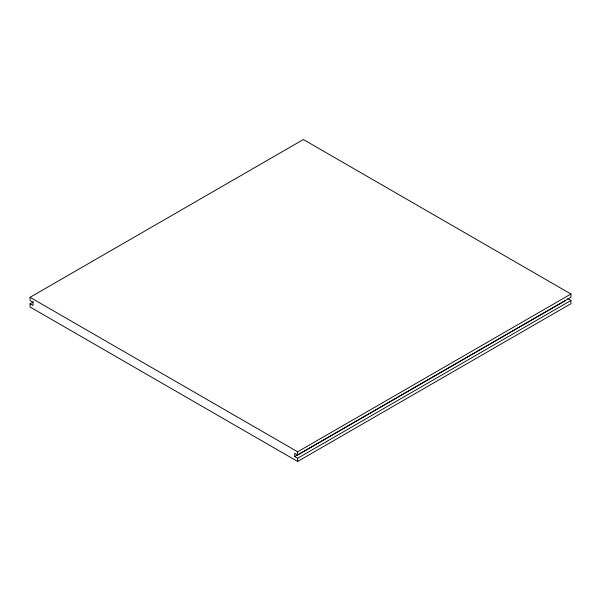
<?xml version="1.0" encoding="UTF-8"?>
<svg xmlns="http://www.w3.org/2000/svg" width="601" height="601" viewBox="0 0 601 601"><rect width="100%" height="100%" fill="white"/><g stroke="black" fill="none" stroke-linecap="round" stroke-linejoin="round"><path stroke-width="0.9" d="M30.05 303.76L32.98 305.451L32.98 302.235L30.05 300.538L30.05 297.315L303.362 139.522L570.95 294.017L570.95 297.24L297.638 455.032L294.708 453.342L294.708 456.565L297.638 458.255L570.95 300.462L570.95 303.685L297.638 461.478L30.05 306.983L30.05 303.76L33.295 301.89M30.05 297.315L297.638 451.809L570.95 294.017M294.708 456.565L565.646 300.462M567.705 298.584L570.95 300.462M297.638 451.809L297.638 455.032M297.638 458.255L297.638 461.478"/></g></svg>
